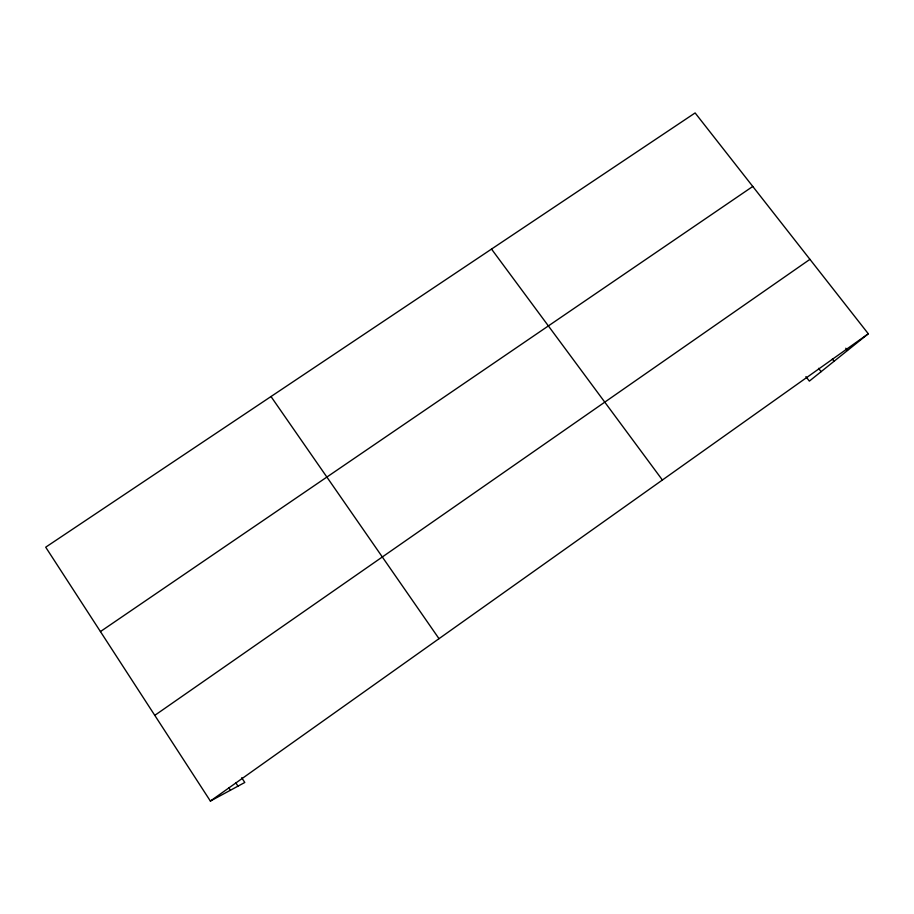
<?xml version="1.0" encoding="UTF-8"?>
<svg xmlns="http://www.w3.org/2000/svg" width="914" height="914" viewBox="0 0 914 914"><rect width="100%" height="100%" fill="white"/><g stroke="black" fill="none" stroke-linecap="round" stroke-linejoin="round"><path stroke-width="1.37" d="M241.696 777.745L244.792 782.475L210.38 801.064L45.7 547.189L695.12 112.936L868.3 333.77L809.358 381.115L805.908 376.637M210.38 801.064L868.3 333.77M154.786 715.354L809.93 259.348M100.437 631.574L752.77 186.456M845.781 348.234L847.518 350.462M832.346 359.031L834.082 361.259M818.544 368.319L821.126 371.655M491.515 249.076L662.399 480.021M271.001 396.539L439.006 638.68M235.663 782.601L237.983 786.154M228.9 787.834L230.454 790.222"/></g></svg>
